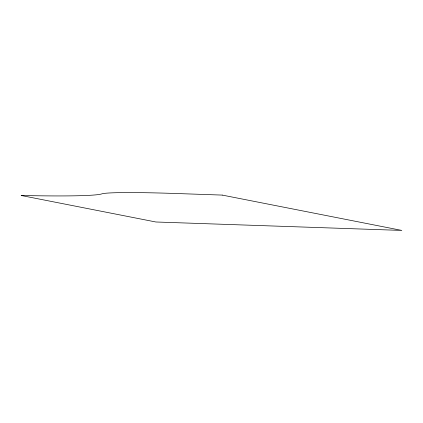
<?xml version="1.0" encoding="UTF-8"?>
<svg xmlns="http://www.w3.org/2000/svg" width="423" height="423" viewBox="0 0 423 423"><rect width="100%" height="100%" fill="white"/><g stroke="black" fill="none" stroke-linecap="round" stroke-linejoin="round"><path stroke-width="0.63" d="M222.228 195.088L176.105 193.507A104.809 4.574 2.7 0 0 101.827 193.877A165.277 7.207 2.7 0 1 21.15 195.484L155.865 221.99L401.85 230.424L222.228 195.088"/></g></svg>
